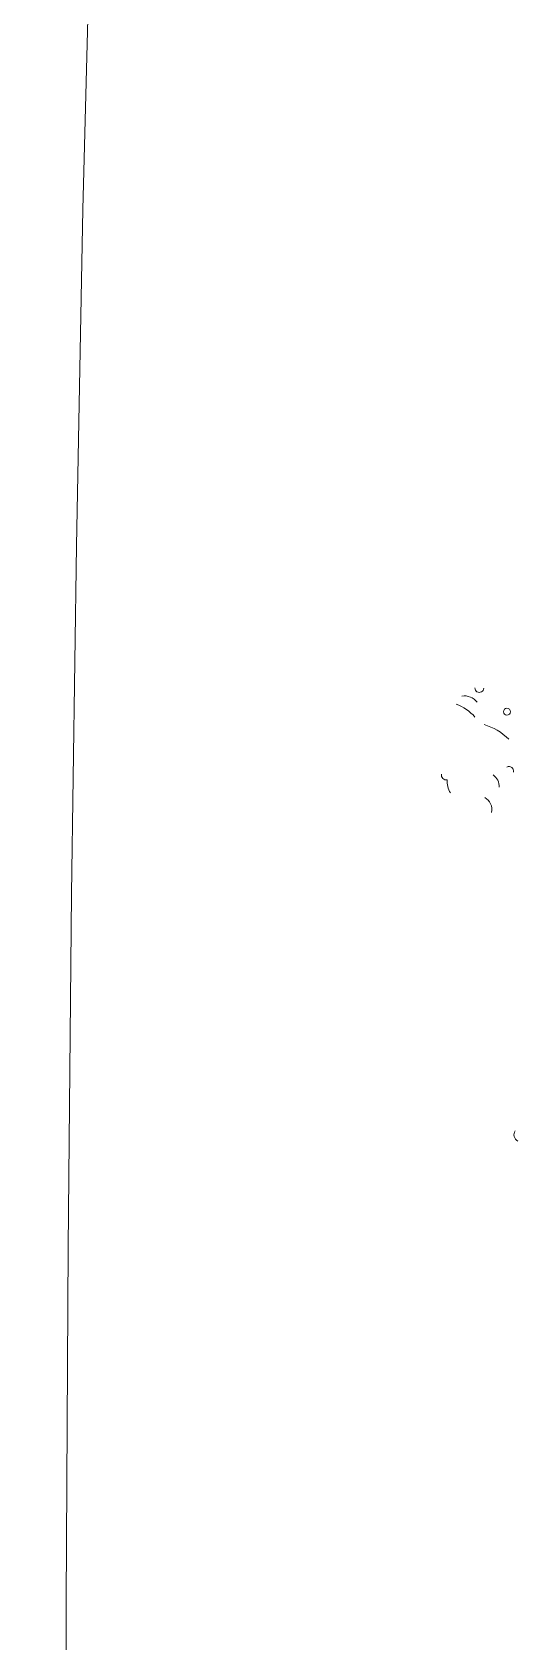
# Model space of a CAD drawing. Header units: millimetres. Extents: x -24439 to 198341, y -52871 to 149926.
# Drawn here: x 143532 to 144232, y 90796 to 93119 of the extents above; entities that cross this region are included whole.
import ezdxf

# ---------------------------------------------------------------- set-up
doc = ezdxf.new("R2010")
doc.units = ezdxf.units.MM
doc.linetypes.add('NET VAN', pattern=[1.06, 0.53, -0.53])
doc.layers.add('A-DETL-GENF-2', color=9, linetype='NET VAN', lineweight=9)
doc.layers.add('G-IMPT-1', color=9, linetype='Continuous', lineweight=9)

# ---------------------------------------------------------------- blocks, each defined once
blk = doc.blocks.new('NCV_TKCS_251209_TONG THE HIEN TRANG SAN DUONG - NCV_TKCS_HIEN TRANG_251209a_dwg_CX-1613001-TKCS_MB ĐỊNH VỊ CAO ĐỘ THIẾT KẾ')
at = {"layer": 'G-IMPT-1'}
blk.add_circle((-2094.9, 4568.9), 8.39, dxfattribs=at)
for centre, radius, start, end in [((-2192.8, 4540.3), 37.2, 52.699, 116.4193), ((-2174.9, 4604.3), 10.6, 195.254, 15.254), ((-2225.8, 4433.8), 117.8, 58.7469, 85.6149), ((-2136.6, 4389.2), 134.2, 61.054, 90.8743), ((-2049.1, 4433.5), 11, 2.479, 133.9177), ((-2190.6, 4380.6), 11.3, 182.619, 299.268), ((-2091.4, 4383.2), 31.6, 11.2789, 74.138), ((-2138.5, 4379.7), 47.5, 190.919, 231.009), ((-2093.1, 4323.8), 32.7, 3.95, 78.42), ((-1768.6, 3604.3), 17.3, 161.86, 258.653)]:
    blk.add_arc(centre, radius, start, end, dxfattribs=at)
blk = doc.blocks.new('NCV_TKCS_251209_TONG THE HIEN TRANG SAN DUONG - NCV_TKCS_HIEN TRANG_251209a_dwg-1612995-TKCS_MB ĐỊNH VỊ CAO ĐỘ THIẾT KẾ')
at = {"layer": 'G-IMPT-1', "flags": 128}
blk.add_lwpolyline([(563606297.2, 1145069907.7), (563606256, 1145070144.3), (563606202.5, 1145070392.6), (563606136.6, 1145070655.5), (563606058.8, 1145070935.8), (563605969.8, 1145071236.1), (563605870.3, 1145071559.1), (563605760.7, 1145071907.4), (563605641.9, 1145072283.6), (563605514.3, 1145072690.5), (563605378.9, 1145073128.8), (563605238, 1145073592.3), (563605093.9, 1145074072.9), (563604949.4, 1145074562.4), (563604806.8, 1145075052.6), (563604668.8, 1145075535.6), (563604537.7, 1145076003.2), (563604416.3, 1145076447.1), (563604306.5, 1145076861), (563604208.8, 1145077244.3), (563604123.4, 1145077598.3), (563604050.4, 1145077924), (563603989.8, 1145078222.7)], dxfattribs=at)
at = {"xscale": 0.5999999999997676, "yscale": 0.5999999999997676, "zscale": 0.5999999999997676, "rotation": 0.0005022315763634679}
blk.add_blockref('NCV_TKCS_251209_TONG THE HIEN TRANG SAN DUONG - NCV_TKCS_HIEN TRANG_251209a_dwg_CX-1613001-TKCS_MB ĐỊNH VỊ CAO ĐỘ THIẾT KẾ', (563606589.2, 1145072744.1), dxfattribs=at)
blk = doc.blocks.new('NCV_TKCS_251209_TONG THE HIEN TRANG SAN DUONG - NCV_TKCS_251209_TONG THE HIEN TRANG SAN DUONG-1605292-TKCS_MB ĐỊNH VỊ CAO ĐỘ THIẾT KẾ')
at = {"rotation": 343.2379237072182}
blk.add_blockref('NCV_TKCS_251209_TONG THE HIEN TRANG SAN DUONG - NCV_TKCS_HIEN TRANG_251209a_dwg-1612995-TKCS_MB ĐỊNH VỊ CAO ĐỘ THIẾT KẾ', (-869777547.7, -933796958.8), dxfattribs=at)

msp = doc.modelspace()

# ---------------------------------------------------------------- block references
at = {"layer": 'A-DETL-GENF-2'}
msp.add_blockref('NCV_TKCS_251209_TONG THE HIEN TRANG SAN DUONG - NCV_TKCS_251209_TONG THE HIEN TRANG SAN DUONG-1605292-TKCS_MB ĐỊNH VỊ CAO ĐỘ THIẾT KẾ', (26103.5, 9888.2), dxfattribs=at)

doc.saveas('drawing.dxf')
